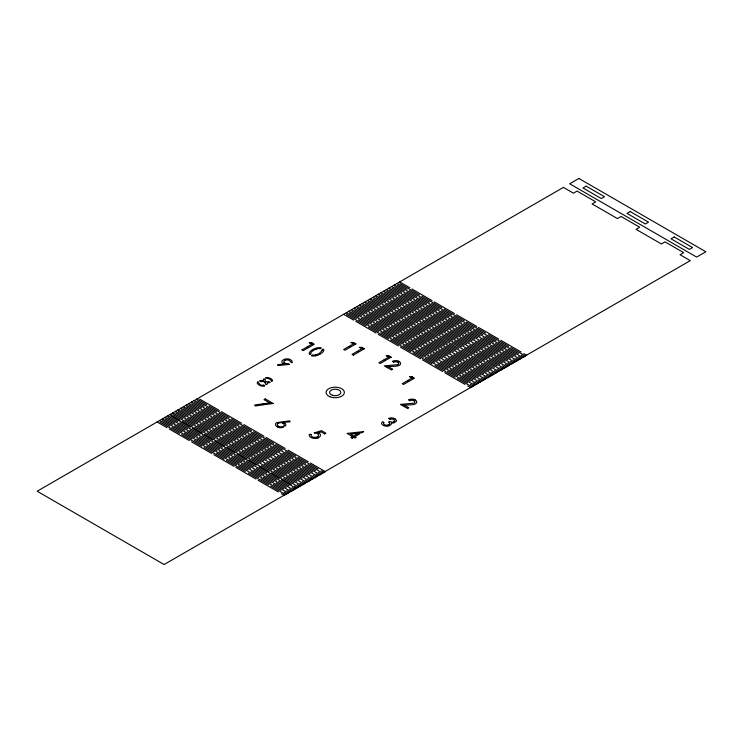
<?xml version="1.0" encoding="UTF-8"?>
<svg xmlns="http://www.w3.org/2000/svg" width="743" height="743" viewBox="0 0 743 743"><rect width="100%" height="100%" fill="white"/><g stroke="black" fill="none" stroke-linecap="round" stroke-linejoin="round"><path stroke-width="1.11" d="M290.318 361.748L291.915 362.677M355.906 343.925L350.705 346.925L349.414 346.182L353.343 343.898L355.869 343.916M391.162 357.16L388.626 357.151L384.688 359.426L385.979 360.169L391.189 357.179M302.048 349.842L307.24 346.842M307.825 346.507L311.763 344.232L314.298 344.25L309.125 347.269L307.834 346.517M311.735 355.674L312.942 354.978M353.343 355.117L358.535 352.117L357.244 351.374L352.033 354.355L353.324 355.108M277.947 425.841L276.758 426.528A5.359 3.093 0 0 1 275.532 424.392A4.764 2.749 0 0 1 276.86 422.581L289.742 420.863L290.058 421.81L281.086 422.6M277.817 427.141L278.913 426.519M397.561 362.036L398.787 361.33M398.127 362.38L399.363 361.665A5.025 2.907 0 0 1 400.616 363.68A4.783 2.758 0 0 1 396.205 366.169L385.923 366.81L384.28 365.853L397.914 364.655M407.415 380.722L402.223 383.722L403.523 384.465L408.724 381.475L407.433 380.732M408 380.388L411.938 378.113L414.473 378.122L409.309 381.14L408.018 380.397M324.663 433.893L325.889 433.188L321.515 430.643L314.196 432.918M318.617 437.571L319.741 436.763A5.442 3.139 0 0 0 320.317 435.946L320.447 434.766A4.347 2.508 0 0 0 320.001 433.949L318.84 433.169A2.61 1.505 0 0 1 318.524 433.271L317.642 433.55M414.9 399.873L413.684 400.579A3.037 1.755 0 0 0 409.876 400.7M414.25 400.923L415.486 400.208A5.025 2.907 0 0 1 416.73 402.223A4.783 2.758 0 0 1 412.328 404.712L402.047 405.344L400.403 404.396L414.027 403.198A2.991 1.727 0 0 0 414.204 400.941M352.182 438.203L353.176 437.627M263.459 385.134C260.505 386.267 258.991 383.165 257.923 381.939M285.256 360.188L284.346 360.708A2.907 1.681 0 0 0 283.965 361.2L283.863 361.572A4.059 2.34 0 0 0 283.928 362.157L284.114 362.5M316.806 348.931L317.493 348.736A4.755 2.749 0 0 1 318.617 348.56L319.639 348.597A1.83 1.059 0 0 1 320.14 348.736L321.32 348.049A3.213 1.857 0 0 0 320.094 347.696L319.239 347.631A5.442 3.139 0 0 0 317.447 347.798L316.843 347.928A14.136 8.164 0 0 0 309.738 352.061L309.394 352.581A5.359 3.093 0 0 0 309.19 353.445L309.302 353.937A3.167 1.83 0 0 0 309.747 354.504L311.15 353.919A1.857 1.068 0 0 1 310.908 353.631L310.843 353.055A4.495 2.591 0 0 1 311.057 352.535L311.466 352.006A13.755 7.941 0 0 1 316.797 348.913M289.399 364.386L277.873 365.584L277.576 364.618L284.439 364.033M284.55 423.139L282.591 423.259A2.833 1.635 0 0 1 283.733 425.683L284.792 426.306A4.04 2.331 0 0 0 285.823 424.773A3.715 2.145 0 0 0 284.745 423.222M267.703 377.555L267.016 377.528A2.322 1.347 0 0 0 265.483 377.881C268.585 378.521 270.684 378.865 271.762 381.503A2.331 1.347 0 0 0 272.402 380.63L272.347 380.23M284.439 363.996L283.501 363.671A5.108 2.953 0 0 1 282.86 363.299L282.591 363.095A3.984 2.303 0 0 1 282.061 362.398L281.931 361.878A5.433 3.139 0 0 1 282.052 361.07L282.173 360.819A4.653 2.684 0 0 1 282.767 360.123L284.569 359.185A4.746 2.74 0 0 1 285.953 358.906L287.996 358.906A4.802 2.768 0 0 1 289.38 359.194L290.894 359.909A4.95 2.861 0 0 1 291.776 360.792L291.915 361.042A5.87 3.39 0 0 1 292.073 361.572A5.201 3 0 0 1 291.925 362.677M399.697 281.922L409.774 287.736M411.947 288.99L432.101 300.627M434.274 301.881L454.428 313.518M456.601 314.772L476.755 326.4M478.594 327.468L498.748 339.105M500.921 340.359L521.075 351.996M523.843 353.603L526.759 355.284M399.994 283.631L419.6 294.952M421.773 296.206L441.927 307.843M444.1 309.097L464.254 320.725M466.428 321.988L485.485 332.994M488.42 334.684L508.574 346.322M510.747 347.575L525.552 356.12M397.031 283.464L407.099 289.278M409.282 290.532L429.426 302.169M431.609 303.423L451.753 315.06M453.927 316.314L474.08 327.942M475.929 329.01L496.073 340.647M498.247 341.901L518.4 353.538M521.168 355.145L524.094 356.826M397.329 285.173L416.925 296.494M419.108 297.748L439.252 309.385M441.435 310.639L461.579 322.267M463.762 323.53L482.82 334.536M485.755 336.226L505.899 347.863M508.082 349.117L522.877 357.662M394.357 285.006L404.433 290.819M406.607 292.073L426.761 303.711M428.934 304.964L449.078 316.602M451.261 317.855L471.406 329.483M473.254 330.551L493.398 342.189M495.581 343.442L515.726 355.08M518.503 356.686L521.419 358.367M394.654 286.714L414.26 298.036M416.433 299.29L436.587 310.927M438.76 312.181L458.914 323.818M461.087 325.072L480.145 336.077M483.08 337.768L503.234 349.405M505.407 350.659L520.211 359.203M391.691 286.547L401.759 292.361M403.932 293.615L424.086 305.252M426.259 306.506L446.413 318.143M448.586 319.397L468.74 331.025M470.579 332.093L490.733 343.73M492.906 344.984L513.06 356.621M515.828 358.228L518.753 359.909M391.979 288.256L411.585 299.578M413.767 300.831L433.912 312.469M436.095 313.722L456.239 325.36M458.422 326.614L477.48 337.619M480.415 339.31L500.559 350.947M502.742 352.201L517.537 360.745M389.016 288.089L399.084 293.903M401.266 295.157L421.411 306.794M423.594 308.048L443.738 319.685M445.921 320.939L466.065 332.567M467.914 333.635L488.058 345.272M490.241 346.526L510.385 358.163M513.153 359.77L516.079 361.451M389.313 289.798L408.919 301.119M411.093 302.373L431.246 314.01M433.42 315.264L453.574 326.901M455.747 328.155L474.805 339.161M477.74 340.851L497.894 352.488M500.067 353.742L514.871 362.287M386.341 289.631L396.418 295.445M398.592 296.698L418.746 308.336M420.919 309.59L441.073 321.227M443.246 322.481L463.4 334.118M465.239 335.177L485.393 346.814M487.566 348.068L507.72 359.705M510.487 361.312L513.413 362.993M386.639 291.34L406.245 302.661M408.427 303.915L428.572 315.552M430.745 316.806L450.899 328.443M453.072 329.697L472.13 340.703M475.074 342.393L495.219 354.03M497.392 355.284L512.196 363.829M383.676 291.172L393.744 296.986M395.926 298.24L416.071 309.877M418.253 311.131L438.398 322.768M440.58 324.022L460.725 335.66M462.573 336.718L482.718 348.356M484.9 349.609L505.045 361.247M507.813 362.853L510.738 364.534M383.964 292.891L403.57 304.203M405.743 305.466L425.897 317.094M428.07 318.348L448.224 329.985M450.397 331.239L469.455 342.244M472.39 343.944L492.544 355.572M494.717 356.826L509.522 365.38M381.001 292.714L391.069 298.528M393.251 299.791L413.396 311.419M415.569 312.682L435.723 324.31M437.896 325.564L458.05 337.201M459.889 338.269L480.043 349.897M482.216 351.16L502.37 362.788M505.138 364.395L508.063 366.085M381.298 294.432L400.895 305.744M403.077 307.008L423.222 318.636M425.405 319.889L445.549 331.527M447.732 332.78L466.79 343.786M469.725 345.486L489.869 357.114M492.052 358.367L506.847 366.921M378.326 294.256L388.394 300.07M390.577 301.333L410.721 312.961M412.904 314.224L433.048 325.852M435.231 327.106L455.375 338.743M457.224 339.811L477.368 351.439M479.551 352.702L499.695 364.33M502.472 365.937L505.389 367.627M378.642 295.955L398.248 307.277M400.431 308.531L420.575 320.168M422.758 321.422L442.902 333.059M445.076 334.313L464.134 345.319M467.078 347.009L487.222 358.646M489.405 359.9L504.2 368.444M375.679 295.788L385.747 301.602M387.93 302.856L408.074 314.493M410.257 315.747L430.401 327.384M432.584 328.638L452.728 340.275M454.577 341.334L474.721 352.971M476.904 354.225L497.048 365.862M499.816 367.469L502.742 369.16M375.977 297.497L395.582 308.819M397.756 310.072L417.91 321.71M420.083 322.964L440.227 334.601M442.41 335.855L461.468 346.86M464.403 348.551L484.547 360.188M486.73 361.442L501.534 369.986M373.005 297.33L383.082 303.144M385.255 304.398L405.409 316.035M407.582 317.289L427.736 328.926M429.909 330.18L450.063 341.817M451.902 342.876L472.056 354.513M474.229 355.767L494.383 367.404M497.151 369.011L500.076 370.701M373.237 299.076L392.843 310.398M395.025 311.651L415.17 323.289M417.352 324.542L437.497 336.18M439.68 337.433L458.728 348.439M461.672 350.129L481.817 361.767M483.999 363.021L498.794 371.565M370.274 298.909L380.342 304.723M382.524 305.977L402.669 317.614M404.851 318.868L424.996 330.505M427.179 331.759L447.323 343.396M449.171 344.455L469.316 356.092M471.499 357.346L491.643 368.983M494.42 370.59L497.336 372.28M370.571 300.618L390.177 311.939M392.35 313.193L412.504 324.83M414.678 326.084L434.831 337.721M437.005 338.975L456.063 349.981M458.998 351.671L479.151 363.308M481.325 364.562L496.129 373.107M367.599 300.451L377.676 306.265M379.849 307.518L400.003 319.156M402.177 320.409L422.33 332.047M424.504 333.301L444.658 344.938M446.497 345.997L466.65 357.634M468.824 358.888L488.978 370.525M491.745 372.132L494.671 373.822M367.896 302.16L387.502 313.481M389.685 314.735L409.83 326.372M412.003 327.626L432.157 339.263M434.33 340.517L453.388 351.523M456.332 353.213L476.477 364.85M478.65 366.104L493.454 374.648M364.934 301.992L375.001 307.806M377.184 309.06L397.329 320.697M399.511 321.951L419.656 333.588M421.838 334.842L441.983 346.479M443.831 347.538L463.976 359.175M466.158 360.429L486.303 372.067M489.07 373.673L491.996 375.364M365.231 303.701L384.837 315.023M387.01 316.277L407.155 327.914M409.337 329.168L429.482 340.805M431.664 342.059L450.722 353.064M453.657 354.755L473.802 366.392M475.984 367.646L490.789 376.19M362.259 303.534L372.336 309.348M374.509 310.602L394.663 322.239M396.836 323.493L416.99 335.13M419.163 336.384L439.317 348.021M441.156 349.08L461.31 360.717M463.483 361.971L483.637 373.608M486.405 375.215L489.331 376.905M362.556 305.243L382.162 316.564M384.335 317.818L404.489 329.455M406.662 330.709L426.816 342.347M428.99 343.6L448.048 354.606M450.982 356.296L471.136 367.934M473.31 369.187L488.114 377.732M359.593 305.076L369.661 310.89M371.844 312.144L391.988 323.781M394.171 325.035L414.315 336.672M416.498 337.926L436.643 349.563M438.491 350.622L458.635 362.259M460.818 363.513L480.962 375.15M483.73 376.757L486.656 378.447M359.891 306.785L379.487 318.106M381.67 319.36L401.814 330.997M403.997 332.251L424.142 343.888M426.324 345.142L445.382 356.148M448.317 357.838L468.461 369.475M470.644 370.729L485.448 379.274M356.919 306.618L366.996 312.431M369.169 313.685L389.323 325.323M391.496 326.576L411.65 338.214M413.823 339.467L433.977 351.105M435.816 352.163L455.97 363.801M458.143 365.054L478.297 376.692M481.065 378.298L483.981 379.989M357.216 308.326L376.822 319.648M378.995 320.902L399.149 332.539M401.322 333.793L421.476 345.43M423.649 346.684L442.707 357.689M445.642 359.38L465.796 371.017M467.969 372.271L482.774 380.815M354.253 308.159L364.321 313.973M366.503 315.227L386.648 326.864M388.83 328.118L408.975 339.755M411.148 341.009L431.302 352.646M433.15 353.705L453.295 365.342M455.468 366.596L475.622 378.233M478.39 379.84L481.315 381.531M354.541 309.877L374.147 321.19M376.32 322.453L396.474 334.081M398.647 335.344L418.792 346.972M420.975 348.235L440.032 359.231M442.967 360.931L463.112 372.559M465.294 373.822L480.099 382.366M351.569 309.701L361.646 315.515M363.819 316.778L383.973 328.406M386.146 329.669L406.3 341.297M408.474 342.56L428.627 354.188M430.466 355.256L450.62 366.884M452.793 368.147L472.947 379.775M475.715 381.382L478.641 383.072M351.866 311.419L371.472 322.731M373.645 323.994L393.799 335.622M395.973 336.885L416.126 348.513M418.3 349.777L437.358 360.773M440.293 362.473L460.446 374.101M462.62 375.364L477.424 383.908M348.904 311.243L358.971 317.057M361.154 318.32L381.298 329.948M383.481 331.211L403.625 342.839M405.808 344.102L425.953 355.73M427.801 356.798L447.945 368.426M450.128 369.689L470.273 381.317M473.04 382.924L475.966 384.614M349.219 312.942L368.825 324.264M370.998 325.518L391.152 337.155M393.326 338.409L413.479 350.046M415.653 351.3L434.711 362.305M437.646 363.996L457.799 375.633M459.973 376.887L474.777 385.431M346.257 312.775L356.324 318.589M358.507 319.843L378.651 331.48M380.834 332.734L400.979 344.371M403.161 345.625L423.306 357.262M425.154 358.321L445.298 369.958M447.481 371.212L467.626 382.849M470.393 384.456L473.319 386.146M346.554 314.484L366.15 325.805M368.333 327.059L388.478 338.697M390.66 339.95L410.805 351.588M412.987 352.841L432.045 363.847M434.98 365.537L455.125 377.175M457.307 378.428L472.102 386.973M343.582 314.317L353.659 320.131M355.832 321.385L375.986 333.022M378.159 334.276L398.313 345.913M400.486 347.167L420.631 358.804M422.479 359.863L442.633 371.5M444.806 372.754L464.951 384.391M467.728 385.998L470.644 387.688M393.716 362.138L392.378 361.367A5.099 2.944 0 0 1 398.954 361.209M409.839 400.672L408.501 399.901A5.099 2.944 0 0 1 415.077 399.743M307.249 346.851L308.531 347.594L303.358 350.603L302.057 349.851M388.812 418.56L390.131 419.321M289.343 364.358L287.996 363.578A3.566 2.062 0 0 1 287.123 363.661L286.473 363.624A2.981 1.718 0 0 1 285.581 363.438L284.578 362.955M389.1 424.402L390.381 425.145L391.171 424.355A3.492 2.015 0 0 0 391.264 423.25L391.561 423.027A3.659 2.108 0 0 0 394.347 422.665L392.443 422.07A1.969 1.133 0 0 1 391.617 422.098L389.648 421.43L388.533 422.08A3.018 1.746 0 0 1 389.211 424.448M388.533 424.755L389.462 425.693A4.291 2.48 0 0 1 386.49 426.259A5.35 3.093 0 0 1 383.035 425.2A5.062 2.926 0 0 1 381.623 423.38A4.124 2.378 0 0 1 382.747 421.68L384.066 422.442A2.991 1.727 0 0 0 384.502 424.708A2.991 1.727 0 0 0 388.478 424.717M263.477 385.143L264.759 385.886A2.368 1.365 0 0 1 263.301 386.249L262.214 386.174A6.938 4.003 0 0 1 257.505 383.388M353.166 437.608L351.894 436.875L350.872 437.441L352.154 438.203M324.654 433.903L321.208 431.915L316.639 433.318A3.826 2.21 0 0 0 314.456 433.067M317.391 433.643L317.948 434.014A3.446 1.988 0 0 1 318.394 434.571L318.403 435.835A3.39 1.96 0 0 1 317.958 436.382L317.317 436.81L318.617 437.571M317.948 437.859L316.62 437.098A3.743 2.164 0 0 1 312.144 436.735A3.659 2.108 0 0 1 311.373 434.395L309.376 434.358A5.294 3.056 0 0 0 310.853 437.367A5.591 3.232 0 0 0 318.06 437.952M199.691 399.093L219.296 410.405M221.47 411.668L241.624 423.296M243.797 424.559L263.951 436.187M266.124 437.451L285.182 448.447M288.117 450.147L308.271 461.774M310.444 463.038L325.648 471.814M196.728 398.917L206.795 404.731M208.969 405.994L229.123 417.622M231.296 418.885L251.45 430.513M253.623 431.776L273.777 443.404M275.616 444.472L295.77 456.1M297.943 457.363L318.097 468.991M321.18 470.783L324.189 472.52M197.016 400.635L216.622 411.947M218.804 413.21L238.949 424.838M241.131 426.101L261.276 437.729M263.459 438.992L282.507 449.989M285.451 451.688L305.596 463.316M307.778 464.579L322.973 473.356M194.053 400.458L204.121 406.272M206.303 407.536L226.448 419.163M228.63 420.427L248.775 432.054M250.958 433.318L271.102 444.946M272.95 446.014L293.095 457.642M295.277 458.905L315.422 470.533M318.515 472.325L321.515 474.062M194.35 402.177L213.956 413.489M216.129 414.752L236.283 426.38M238.457 427.643L258.61 439.271M260.784 440.534L279.842 451.53M282.777 453.23L302.93 464.858M305.104 466.121L320.307 474.898M191.378 402L201.455 407.823M203.628 409.077L223.782 420.705M225.956 421.968L246.109 433.596M248.283 434.859L268.437 446.487M270.276 447.555L290.429 459.183M292.603 460.446L312.757 472.074M315.84 473.867L318.84 475.604M191.675 403.718L211.281 415.031M213.464 416.294L233.608 427.922M235.782 429.185L255.936 440.813M258.109 442.076L277.167 453.072M280.102 454.772L300.256 466.4M302.429 467.663L317.632 476.439M188.713 403.542L198.78 409.365M200.963 410.619L221.108 422.247M223.29 423.51L243.435 435.138M245.617 436.401L265.762 448.029M267.61 449.097L287.755 460.725M289.937 461.988L310.082 473.616M313.174 475.409L316.174 477.145M189.01 405.26L208.616 416.572M210.789 417.835L230.934 429.463M233.116 430.726L253.261 442.354M255.443 443.617L274.501 454.614M277.436 456.313L297.581 467.941M299.763 469.204L314.967 477.981M186.038 405.084L196.115 410.907M198.288 412.161L218.442 423.789M220.615 425.052L240.769 436.68M242.942 437.943L263.096 449.571M264.935 450.639L285.089 462.267M287.262 463.53L307.416 475.158M310.5 476.95L313.5 478.687M186.335 406.802L205.941 418.123M208.114 419.377L228.268 431.005M230.441 432.268L250.595 443.896M252.769 445.159L271.827 456.156M274.761 457.855L294.915 469.483M297.089 470.746L312.292 479.523M183.372 406.625L193.44 412.449M195.623 413.702L215.767 425.33M217.95 426.593L238.094 438.221M240.277 439.484L260.421 451.112M262.27 452.181L282.414 463.808M284.597 465.072L304.741 476.7M307.834 478.492L310.834 480.229M183.67 408.344L203.266 419.665M205.449 420.919L225.593 432.547M227.776 433.81L247.921 445.438M250.103 446.701L269.161 457.697M272.096 459.397L292.24 471.025M294.423 472.288L309.627 481.065M180.698 408.167L190.775 413.99M192.948 415.244L213.102 426.872M215.275 428.135L235.429 439.763M237.602 441.026L257.747 452.654M259.595 453.722L279.749 465.35M281.922 466.613L302.067 478.241M305.159 480.034L308.159 481.77M180.986 409.885L200.591 421.207M202.774 422.461L222.919 434.098M225.101 435.352L245.246 446.989M247.419 448.243L266.477 459.248M269.421 460.939L289.566 472.576M291.739 473.83L306.943 482.606M178.023 409.718L188.09 415.532M190.273 416.786L210.418 428.423M212.6 429.677L232.745 441.314M234.927 442.568L255.072 454.205M256.92 455.264L277.065 466.901M279.247 468.155L299.392 479.792M302.485 481.585L305.484 483.312M178.32 411.427L197.926 422.748M200.099 424.002L220.244 435.639M222.426 436.893L242.571 448.531M244.753 449.784L263.811 460.79M266.746 462.48L286.891 474.118M289.073 475.371L304.277 484.148M175.348 411.26L185.425 417.074M187.598 418.328L207.752 429.965M209.925 431.219L230.079 442.856M232.253 444.11L252.406 455.747M254.245 456.806L274.399 468.443M276.572 469.697L296.726 481.334M299.81 483.126L302.81 484.854M175.673 412.959L195.27 424.281M197.452 425.535L217.597 437.172M219.779 438.426L239.924 450.054M242.107 451.317L261.164 462.313M264.099 464.013L284.244 475.65M286.426 476.904L301.63 485.681M172.701 412.792L182.778 418.606M184.951 419.86L205.105 431.497M207.278 432.751L227.432 444.379M229.606 445.642L249.759 457.27M251.598 458.338L271.752 469.975M273.926 471.229L294.079 482.857M297.163 484.65L300.163 486.386M172.998 414.501L192.604 425.823M194.777 427.076L214.931 438.714M217.105 439.967L237.258 451.595M239.432 452.858L258.49 463.855M261.425 465.555L281.578 477.192M283.752 478.446L298.955 487.222M170.036 414.334L180.103 420.148M182.286 421.402L202.43 433.039M204.613 434.293L224.757 445.921M226.931 447.184L247.085 458.812M248.933 459.88L269.077 471.517M271.26 472.771L291.405 484.399M294.488 486.191L297.497 487.928M170.593 415.894L190.199 427.206M192.372 428.47L212.526 440.097M214.699 441.351L234.853 452.989M237.026 454.242L256.084 465.248M259.019 466.948L279.173 478.576M281.346 479.829L296.55 488.606M167.63 415.718L177.698 421.532M179.88 422.795L200.025 434.423M202.207 435.677L222.352 447.314M224.525 448.568L244.679 460.205M246.527 461.273L266.672 472.901M268.845 474.155L288.999 485.792M292.083 487.584L295.092 489.321M167.918 417.436L187.524 428.757M189.697 430.011L209.851 441.648M212.024 442.902L232.169 454.53M234.351 455.793L253.409 466.79M256.344 468.489L276.489 480.127M278.671 481.38L293.875 490.157M164.946 417.269L175.023 423.083M177.196 424.337L197.35 435.974M199.523 437.228L219.677 448.856M221.851 450.119L242.004 461.747M243.843 462.815L263.997 474.452M266.17 475.706L286.324 487.334M289.408 489.126L292.408 490.863M165.243 418.978L184.849 430.299M187.022 431.553L207.176 443.19M209.35 444.444L229.503 456.072M231.677 457.335L250.735 468.331M253.669 470.031L273.823 481.668M275.997 482.922L291.2 491.699M162.28 418.811L172.348 424.624M174.531 425.878L194.675 437.516M196.858 438.769L217.002 450.407M219.185 451.66L239.33 463.288M241.178 464.356L261.322 475.994M263.505 477.247L283.65 488.885M286.742 490.668L289.742 492.405M162.596 420.51L182.202 431.822M184.375 433.085L204.529 444.713M206.703 445.967L226.856 457.604M229.03 458.858L248.088 469.864M251.023 471.564L271.176 483.191M273.35 484.445L288.553 493.231M159.634 420.334L169.701 426.148M171.884 427.411L192.028 439.039M194.211 440.302L214.356 451.93M216.538 453.184L236.683 464.821M238.531 465.889L258.675 477.517M260.858 478.78L281.003 490.408M284.095 492.2L287.095 493.937M159.931 422.052L179.527 433.364M181.71 434.627L201.855 446.255M204.037 447.518L224.182 459.146M226.364 460.4L245.422 471.406M248.357 473.105L268.502 484.733M270.684 485.996L285.888 494.773M156.959 421.875L167.036 427.689M169.209 428.952L189.363 440.58M191.536 441.844L211.69 453.471M213.863 454.725L234.008 466.363M235.856 467.431L256.01 479.059M258.183 480.322L278.328 491.95M281.421 493.742L284.42 495.479M264.768 382.143L264.406 381.93A2.944 1.7 0 0 0 263.328 381.596A3.316 1.913 0 0 0 262.567 381.521L262.316 381.512A2.731 1.57 0 0 0 261.146 381.688L259.586 380.992L260.041 380.815A3.994 2.303 0 0 1 261.49 380.527A3.334 1.923 0 0 1 262.976 380.611L263.459 380.722L263.291 379.942A3.529 2.034 0 0 1 263.579 379.227L264.025 378.781L265.353 379.543A2.898 1.672 0 0 0 265.093 380.128L265.084 380.258A3.678 2.127 0 0 0 265.14 380.648L265.409 381.094A2.034 1.17 0 0 0 266.217 381.558L266.997 381.716A3.576 2.062 0 0 0 267.666 381.744L267.889 381.744A2.749 1.588 0 0 0 268.882 381.586L270.22 382.357L269.449 382.617A3.529 2.043 0 0 1 268.204 382.784L267.053 382.97A3.334 1.923 0 0 1 267.192 383.825A3.994 2.303 0 0 1 266.691 384.66L265.186 384.02A2.731 1.579 0 0 0 265.483 383.342L265.483 383.202A3.316 1.913 0 0 0 265.353 382.766M257.412 383.407L257.282 382.775A2.368 1.365 0 0 1 257.905 381.93M290.318 361.562L290.151 361.107A2.805 1.625 0 0 0 289.649 360.596L288.953 360.234A3.269 1.885 0 0 0 287.755 359.937L286.101 359.965A2.907 1.681 0 0 0 285.173 360.234M398.081 362.398A2.981 1.727 0 0 1 397.923 364.664M393.744 362.203A2.981 1.727 0 0 1 397.486 362.073M390.14 419.321A2.675 1.542 0 0 1 393.716 419.544A2.675 1.542 0 0 1 393.697 421.615L395.443 422.052A3.817 2.201 0 0 0 396.251 420.705M388.626 418.42A4.764 2.749 0 0 1 395.062 418.848M394.923 418.913A4.764 2.749 0 0 1 396.288 420.705M278.216 423.324A5.266 3.037 0 0 1 281.095 422.646M277.984 425.823A3.306 1.913 0 0 1 278.226 423.324M277.761 427.179A4.495 2.591 0 0 0 283.492 427.104L282.433 426.491A2.888 1.672 0 0 1 278.931 426.501M264.731 382.116A2.944 1.7 0 0 1 265.316 382.738M267.684 377.611A5.851 3.381 0 0 1 272.244 380.249M315.859 355.776A14.312 8.266 0 0 0 319.982 354.207L318.933 353.603A14.433 8.331 0 0 1 315.961 354.81M315.775 355.702A4.272 2.47 0 0 1 311.614 355.795M315.859 354.736A3.334 1.923 0 0 1 312.905 355.08M284.727 363.03A2.981 1.718 0 0 1 284.263 362.584M322.248 350.399L319.509 353.259L320.549 353.863A14.331 8.275 0 0 0 323.307 351.495A5.387 3.111 0 0 0 323.799 350.194A3.065 1.774 0 0 0 323.14 349.089L321.96 349.767L322.248 350.399M364.311 348.783L359.12 351.783L357.82 351.03L361.748 348.746L364.284 348.764M563.417 187.394L37.15 491.234L164.11 564.531L690.266 260.635L680.049 254.728L683.681 252.639L665.041 241.874L661.409 243.973L636.054 229.336L639.686 227.237L621.055 216.473L617.414 218.572L592.069 203.935L595.7 201.836L577.06 191.081L573.429 193.18L563.417 187.394M578.89 178.469L569.686 183.781L696.646 257.078L705.85 251.766L578.89 178.469M586.153 186.14L582.976 187.97L601.319 198.567L604.496 196.728L586.153 186.14M348.82 346.507L343.628 349.507L344.919 350.25L350.129 347.26L348.829 346.517M265.251 398.917L264.025 399.623L269.05 402.539L271.065 402.26L265.26 398.907M630.185 211.56L627.008 213.39L645.351 223.987L648.528 222.148L630.185 211.56M384.103 359.761L378.911 362.76L380.202 363.503L385.413 360.513L384.122 359.77M392.601 369.234L391.375 369.94L386.666 367.237L388.933 367.098L392.61 369.225M674.217 236.98L671.031 238.819L689.383 249.407L692.56 247.568L674.217 236.98M356.798 434.023L354.792 435.175L356.092 435.927L359.417 434.023L356.798 434.023M363.606 431.609L361.451 432.853L350.538 434.042L356.213 437.321L355.033 437.998L347.046 433.401L363.606 431.609M408.724 407.777L407.498 408.483L402.78 405.771L405.056 405.641L408.734 407.768M262.4 403.923L254.719 405L255.118 405.975L263.867 404.768L262.4 403.923M273.164 403.468L264.796 404.638L263.328 403.793L271.734 402.65L273.145 403.458M353.445 342.514L350.882 342.477L352.47 343.387L355.033 343.424L353.445 342.514M311.865 342.848L309.302 342.811L310.89 343.73L313.453 343.758L311.865 342.848M361.85 347.362L359.296 347.334L360.875 348.244L363.438 348.281L361.85 347.362M388.728 355.758L386.174 355.73L387.753 356.64L390.316 356.677L388.728 355.758M412.04 376.72L409.486 376.692L411.065 377.602L413.628 377.639L412.04 376.72M332.39 395.267A5.638 3.251 0 0 0 340.851 392.453A5.638 3.251 0 0 0 332.39 389.629A5.638 3.251 0 0 0 332.39 395.267M329.901 396.753A9.157 5.285 0 0 0 344.334 392.963A9.157 5.285 0 0 0 331.424 387.642A9.157 5.285 0 0 0 329.901 396.753"/></g></svg>
